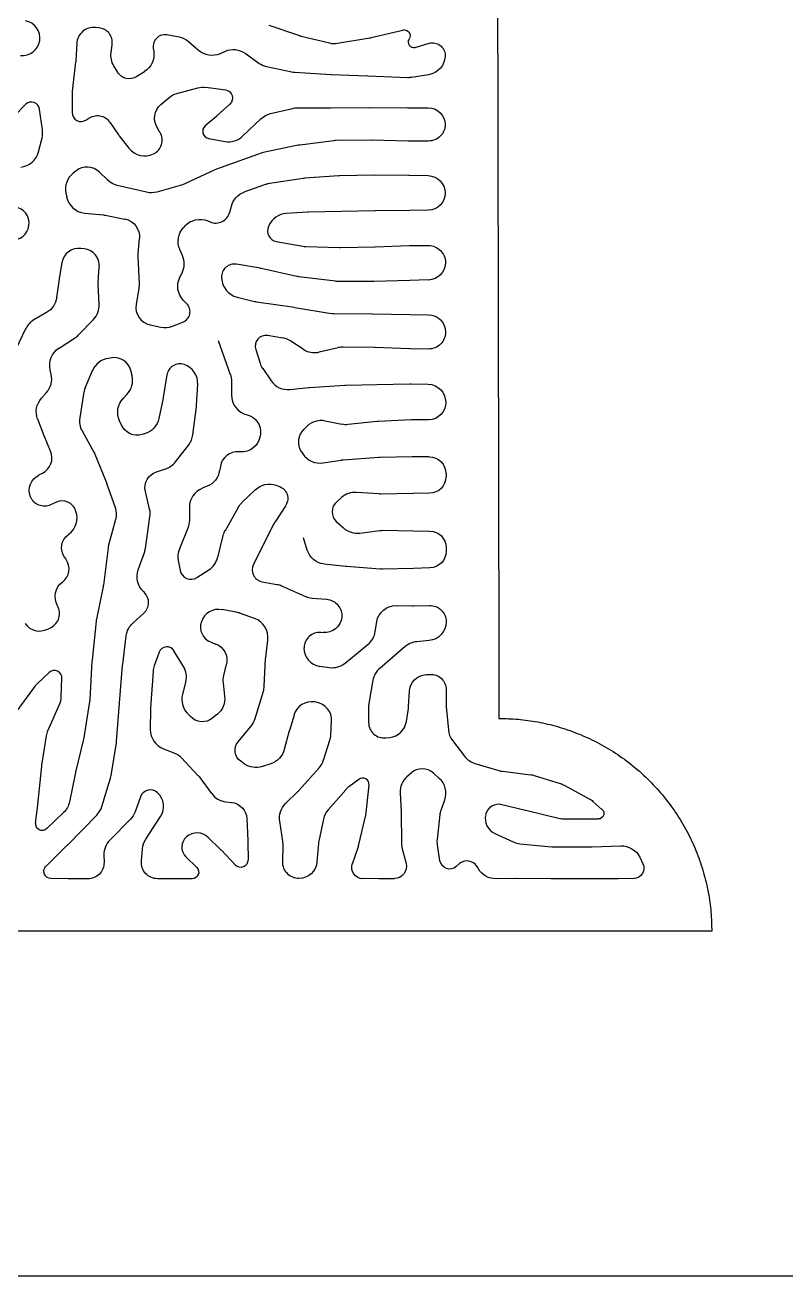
# Model space of a CAD drawing. Header units: inches. Extents: x 126 to 186, y 0 to 60.
# Drawn here: x 149.62 to 156.69, y 0 to 11.62 of the extents above; entities that cross this region are included whole.
import ezdxf

# ---------------------------------------------------------------- set-up
doc = ezdxf.new("R2010")
doc.units = ezdxf.units.IN
doc.header["$LTSCALE"] = 100
doc.header["$MEASUREMENT"] = 0
doc.layers.add('Default', color=18, linetype='Continuous', true_color=0x000000)

msp = doc.modelspace()

# ---------------------------------------------------------------- linework, layer by layer
at = {"layer": 'Default'}
for p, q in [((150.306, 11.593), (150.273, 11.596)), ((151.051, 11.505), (150.939, 11.527)), ((151.886, 11.619), (152.169, 11.522)), ((152.185, 11.517), (152.448, 11.453)), ((152.837, 11.502), (153.129, 11.573)), ((150.1, 11.447), (150.091, 11.287)), ((150.42, 11.362), (150.43, 11.438)), ((150.811, 11.404), (150.816, 11.374)), ((151.232, 11.383), (151.14, 11.463)), ((152.524, 11.45), (152.823, 11.499)), ((153.244, 11.412), (153.374, 11.45)), ((150.09, 11.276), (150.059, 11.002)), ((151.48, 11.374), (151.432, 11.353)), ((151.793, 11.263), (151.666, 11.354)), ((150.479, 11.183), (150.445, 11.239)), ((150.73, 11.186), (150.658, 11.141)), ((152.098, 11.181), (151.864, 11.231)), ((152.462, 11.156), (152.126, 11.177)), ((152.803, 11.143), (152.467, 11.156)), ((153.368, 11.157), (153.209, 11.132)), ((151.3, 11.041), (151.484, 11.016)), ((153.173, 11.13), (152.804, 11.143)), ((150.058, 10.98), (150.057, 10.807)), ((150.883, 10.881), (150.955, 10.944)), ((151.031, 10.984), (151.225, 11.036)), ((149.625, 10.882), (149.521, 10.777)), ((149.782, 10.645), (149.755, 10.838)), ((151.524, 10.885), (151.406, 10.778)), ((151.9, 10.796), (152.104, 10.845)), ((152.148, 10.85), (152.459, 10.849)), ((152.462, 10.849), (152.821, 10.853)), ((152.825, 10.853), (153.173, 10.849)), ((153.174, 10.849), (153.369, 10.849)), ((150.191, 10.739), (150.207, 10.75)), ((150.409, 10.716), (150.49, 10.6)), ((151.402, 10.774), (151.294, 10.682)), ((151.642, 10.588), (151.812, 10.749)), ((150.496, 10.591), (150.586, 10.475)), ((150.874, 10.621), (150.847, 10.667)), ((149.745, 10.442), (149.778, 10.572)), ((151.326, 10.564), (151.479, 10.538)), ((152.159, 10.502), (151.849, 10.438)), ((152.489, 10.544), (152.174, 10.504)), ((152.836, 10.55), (152.51, 10.546)), ((153.181, 10.542), (152.842, 10.55)), ((153.369, 10.542), (153.184, 10.542)), ((151.823, 10.431), (151.4, 10.28)), ((150.092, 10.263), (150.067, 10.244)), ((150.388, 10.179), (150.312, 10.253)), ((151.384, 10.273), (151.112, 10.146)), ((152.546, 10.222), (152.859, 10.228)), ((152.864, 10.228), (153.187, 10.226)), ((153.191, 10.226), (153.366, 10.221)), ((150.749, 10.066), (150.477, 10.13)), ((151.083, 10.136), (150.844, 10.068)), ((151.655, 10.069), (151.838, 10.136)), ((151.874, 10.146), (152.204, 10.197)), ((152.22, 10.199), (152.536, 10.222)), ((150, 10.058), (150.007, 10.024)), ((151.522, 9.88), (151.537, 9.938)), ((152.244, 9.881), (152.047, 9.868)), ((152.56, 9.886), (152.253, 9.881)), ((152.872, 9.894), (152.561, 9.886)), ((153.194, 9.897), (152.875, 9.894)), ((153.367, 9.9), (153.195, 9.897)), ((150.174, 9.873), (150.349, 9.855)), ((150.366, 9.852), (150.547, 9.817)), ((151.319, 9.799), (151.34, 9.79)), ((151.094, 9.74), (151.107, 9.754)), ((151.886, 9.756), (151.881, 9.746)), ((150.171, 9.54), (150.139, 9.544)), ((150.682, 9.636), (150.668, 9.498)), ((151.083, 9.477), (151.058, 9.534)), ((151.954, 9.608), (152.201, 9.564)), ((152.23, 9.561), (152.543, 9.553)), ((152.551, 9.553), (152.869, 9.558)), ((152.872, 9.558), (153.192, 9.57)), ((153.198, 9.57), (153.367, 9.571)), ((149.962, 9.412), (149.938, 9.263)), ((150.667, 9.469), (150.68, 9.215)), ((150.301, 9.231), (150.31, 9.371)), ((151.059, 9.276), (151.079, 9.316)), ((151.805, 9.36), (151.585, 9.397)), ((152.145, 9.284), (151.814, 9.358)), ((149.937, 9.258), (149.914, 9.088)), ((150.309, 9.025), (150.301, 9.21)), ((151.446, 9.274), (151.446, 9.268)), ((152.503, 9.239), (152.163, 9.281)), ((152.853, 9.237), (152.527, 9.237)), ((153.195, 9.246), (152.859, 9.237)), ((153.368, 9.251), (153.195, 9.246)), ((150.677, 9.175), (150.652, 9.023)), ((151.59, 9.092), (151.751, 9.052)), ((149.82, 8.949), (149.702, 8.88)), ((151.123, 9.03), (151.092, 9.061)), ((151.77, 9.049), (152.124, 8.998)), ((152.128, 8.997), (152.463, 8.941)), ((150.115, 8.738), (150.256, 8.885)), ((150.782, 8.833), (150.882, 8.812)), ((150.99, 8.821), (151.086, 8.859)), ((152.493, 8.939), (152.846, 8.937)), ((152.849, 8.937), (153.194, 8.932)), ((153.194, 8.932), (153.369, 8.928)), ((149.625, 8.798), (149.506, 8.55)), ((152.015, 8.712), (151.874, 8.735)), ((149.937, 8.619), (150.08, 8.71)), ((151.413, 8.688), (151.527, 8.374)), ((151.763, 8.606), (151.805, 8.477)), ((152.203, 8.607), (152.091, 8.682)), ((152.53, 8.622), (152.354, 8.58)), ((152.863, 8.625), (152.577, 8.628)), ((153.191, 8.612), (152.869, 8.625)), ((153.369, 8.61), (153.198, 8.611)), ((150.428, 8.528), (150.394, 8.523)), ((149.863, 8.374), (149.853, 8.417)), ((150.245, 8.408), (150.18, 8.253)), ((150.614, 8.365), (150.603, 8.41)), ((150.939, 8.37), (150.904, 8.16)), ((151.829, 8.428), (151.906, 8.315)), ((151.214, 8.087), (151.225, 8.281)), ((151.539, 8.308), (151.538, 8.184)), ((152.082, 8.234), (152.253, 8.252)), ((152.262, 8.253), (152.592, 8.273)), ((152.599, 8.273), (152.887, 8.28)), ((152.887, 8.28), (153.196, 8.287)), ((153.206, 8.287), (153.366, 8.283)), ((149.773, 8.154), (149.82, 8.206)), ((150.168, 8.211), (150.129, 7.972)), ((150.534, 8.154), (150.566, 8.187)), ((150.902, 8.153), (150.864, 7.966)), ((151.179, 7.812), (151.213, 8.073)), ((153.528, 8.117), (153.528, 8.113)), ((149.798, 7.804), (149.738, 7.959)), ((150.517, 7.902), (150.498, 7.943)), ((152.564, 7.91), (152.409, 7.941)), ((152.891, 7.936), (152.621, 7.908)), ((153.209, 7.951), (152.901, 7.937)), ((153.371, 7.953), (153.216, 7.951)), ((149.858, 7.662), (149.8, 7.797)), ((150.15, 7.849), (150.259, 7.652)), ((150.731, 7.821), (150.708, 7.815)), ((151.807, 7.816), (151.805, 7.802)), ((152.241, 7.893), (152.212, 7.866)), ((151.018, 7.561), (151.141, 7.72)), ((150.268, 7.632), (150.374, 7.375)), ((151.62, 7.654), (151.606, 7.655)), ((152.188, 7.656), (152.201, 7.636)), ((152.39, 7.552), (152.558, 7.579)), ((152.575, 7.581), (152.907, 7.604)), ((152.915, 7.605), (153.217, 7.613)), ((153.226, 7.613), (153.376, 7.611)), ((149.748, 7.44), (149.782, 7.457)), ((150.843, 7.47), (150.924, 7.496)), ((151.435, 7.52), (151.428, 7.479)), ((153.531, 7.454), (153.531, 7.424)), ((150.378, 7.365), (150.457, 7.137)), ((151.312, 7.335), (151.265, 7.316)), ((151.952, 7.344), (151.983, 7.333)), ((150.778, 7.121), (150.738, 7.286)), ((151.635, 7.183), (151.757, 7.301)), ((152.561, 7.231), (152.516, 7.191)), ((152.911, 7.264), (152.699, 7.277)), ((153.227, 7.268), (152.926, 7.263)), ((153.379, 7.27), (153.228, 7.268)), ((149.912, 7.187), (149.858, 7.163)), ((150.093, 7.102), (150.09, 7.11)), ((151.147, 7.14), (151.147, 7.019)), ((151.481, 6.925), (151.602, 7.14)), ((152.042, 7.158), (151.943, 7.006)), ((150.461, 7.025), (150.396, 6.788)), ((150.738, 6.756), (150.781, 7.05)), ((151.931, 6.987), (151.812, 6.747)), ((152.514, 7.006), (152.579, 6.948)), ((150.02, 6.884), (150.027, 6.89)), ((151.133, 6.947), (151.054, 6.753)), ((151.41, 6.672), (151.462, 6.879)), ((152.242, 6.741), (152.208, 6.856)), ((152.73, 6.9), (152.917, 6.924)), ((152.945, 6.926), (153.228, 6.921)), ((153.23, 6.921), (153.381, 6.919)), ((150.391, 6.762), (150.348, 6.418)), ((151.811, 6.746), (151.742, 6.61)), ((153.532, 6.767), (153.532, 6.732)), ((150.001, 6.657), (149.988, 6.676)), ((150.672, 6.558), (150.729, 6.719)), ((151.043, 6.645), (151.061, 6.553)), ((151.215, 6.487), (151.328, 6.559)), ((152.601, 6.589), (152.395, 6.612)), ((152.919, 6.564), (152.608, 6.589)), ((153.228, 6.572), (152.94, 6.564)), ((153.38, 6.576), (153.229, 6.572)), ((150.346, 6.403), (150.283, 6.102)), ((151.824, 6.447), (151.959, 6.424)), ((152.003, 6.41), (152.227, 6.312)), ((150.729, 6.347), (150.716, 6.36)), ((152.289, 6.296), (152.422, 6.286)), ((149.923, 6.225), (149.922, 6.226)), ((151.595, 6.162), (151.452, 6.19)), ((153.067, 6.227), (153.217, 6.223)), ((153.228, 6.224), (153.377, 6.228)), ((150.28, 6.083), (150.243, 5.721)), ((150.622, 6.064), (150.724, 6.156)), ((151.752, 6.108), (151.623, 6.154)), ((152.874, 5.985), (152.889, 6.077)), ((153.532, 6.078), (153.532, 6.074)), ((149.831, 6.008), (149.862, 6.024)), ((150.528, 5.682), (150.56, 5.946)), ((152.391, 5.975), (152.368, 5.977)), ((151.349, 5.886), (151.39, 5.87)), ((151.857, 5.749), (151.876, 5.906)), ((152.593, 5.693), (152.807, 5.867)), ((153.151, 5.846), (152.915, 5.643)), ((153.374, 5.901), (153.259, 5.891)), ((150.242, 5.711), (150.222, 5.355)), ((150.866, 5.793), (150.821, 5.667)), ((151.092, 5.661), (151.004, 5.807)), ((151.843, 5.478), (151.855, 5.735)), ((149.845, 5.605), (149.733, 5.499)), ((150.499, 5.319), (150.527, 5.673)), ((150.81, 5.616), (150.786, 5.278)), ((151.49, 5.683), (151.464, 5.578)), ((152.36, 5.663), (152.449, 5.651)), ((153.346, 5.586), (153.383, 5.588)), ((149.709, 5.473), (149.527, 5.223)), ((149.957, 5.378), (149.963, 5.551)), ((151.085, 5.4), (151.114, 5.517)), ((151.46, 5.51), (151.474, 5.385)), ((152.852, 5.533), (152.814, 5.316)), ((151.754, 5.169), (151.835, 5.431)), ((153.184, 5.292), (153.191, 5.43)), ((153.533, 5.446), (153.533, 5.305)), ((149.833, 5.065), (149.941, 5.308)), ((150.22, 5.335), (150.166, 5)), ((150.471, 4.967), (150.499, 5.318)), ((150.786, 5.266), (150.784, 5.075)), ((152.325, 5.33), (152.311, 5.332)), ((152.811, 5.281), (152.812, 5.14)), ((153.163, 5.149), (153.182, 5.272)), ((153.534, 5.287), (153.553, 5.072)), ((151.156, 5.198), (151.13, 5.226)), ((151.403, 5.214), (151.362, 5.181)), ((152.119, 5.21), (152.076, 5.067)), ((152.46, 5.024), (152.468, 5.153)), ((149.776, 4.745), (149.819, 5.018)), ((151.6, 4.962), (151.718, 5.103)), ((152.075, 5.062), (152.029, 4.89)), ((152.971, 4.998), (153.008, 5.002)), ((150.163, 4.986), (150.09, 4.681)), ((150.421, 4.649), (150.469, 4.951)), ((150.907, 4.896), (151.003, 4.86)), ((152.393, 4.79), (152.452, 4.978)), ((153.591, 4.973), (153.702, 4.828)), ((151.074, 4.812), (151.229, 4.647)), ((151.657, 4.758), (151.624, 4.781)), ((149.739, 4.378), (149.775, 4.734)), ((150.088, 4.675), (150.033, 4.404)), ((151.904, 4.758), (151.825, 4.732)), ((152.165, 4.509), (152.354, 4.72)), ((153.206, 4.671), (153.168, 4.637)), ((153.469, 4.621), (153.414, 4.67)), ((153.799, 4.761), (154.023, 4.694)), ((154.055, 4.688), (154.317, 4.656)), ((154.35, 4.649), (154.593, 4.574)), ((150.334, 4.361), (150.415, 4.623)), ((151.244, 4.629), (151.354, 4.481)), ((152.722, 4.613), (152.629, 4.544)), ((152.785, 4.278), (152.816, 4.558)), ((154.628, 4.559), (154.861, 4.433)), ((150.693, 4.45), (150.643, 4.311)), ((152.041, 4.388), (152.156, 4.499)), ((152.599, 4.517), (152.435, 4.331)), ((153.105, 4.487), (153.113, 4.31)), ((153.486, 4.327), (153.519, 4.423)), ((149.719, 4.206), (149.739, 4.374)), ((149.979, 4.305), (149.823, 4.155)), ((151.486, 4.404), (151.539, 4.399)), ((153.113, 4.303), (153.116, 4.026)), ((154.271, 4.323), (154.05, 4.377)), ((154.587, 4.247), (154.272, 4.323)), ((154.895, 4.408), (154.98, 4.334)), ((150.017, 4.006), (150.289, 4.284)), ((150.599, 4.242), (150.408, 4.048)), ((150.742, 4.056), (150.88, 4.267)), ((151.681, 4.248), (151.691, 4.041)), ((152.015, 4.038), (151.986, 4.223)), ((152.392, 4.244), (152.35, 4.039)), ((152.722, 4.007), (152.781, 4.255)), ((153.451, 4.055), (153.476, 4.285)), ((154.947, 4.244), (154.633, 4.242)), ((151.436, 3.962), (151.323, 4.072)), ((153.985, 4.11), (154.155, 4.031)), ((149.815, 3.805), (150.015, 4.005)), ((150.701, 3.853), (150.711, 3.969)), ((151.574, 3.816), (151.441, 3.957)), ((151.691, 4.032), (151.692, 3.863)), ((152.014, 3.846), (152.017, 4.005)), ((152.346, 4.016), (152.332, 3.846)), ((152.661, 3.829), (152.717, 3.989)), ((153.122, 3.981), (153.16, 3.831)), ((153.475, 3.857), (153.452, 4.005)), ((154.216, 4.015), (154.513, 3.986)), ((154.532, 3.985), (154.884, 3.987)), ((154.889, 3.987), (155.154, 3.995)), ((150.353, 3.913), (150.354, 3.841)), ((151.115, 3.893), (151.216, 3.795)), ((155.331, 3.89), (155.361, 3.829)), ((153.653, 3.827), (153.626, 3.803)), ((153.832, 3.782), (153.82, 3.802)), ((150.02, 3.689), (149.862, 3.691)), ((150.205, 3.69), (150.023, 3.689)), ((151.021, 3.689), (150.851, 3.689)), ((151.173, 3.689), (151.022, 3.689)), ((152.906, 3.69), (152.76, 3.691)), ((153.051, 3.69), (152.907, 3.69)), ((154.184, 3.691), (153.997, 3.689)), ((154.506, 3.689), (154.187, 3.691)), ((154.826, 3.689), (154.507, 3.689)), ((155.128, 3.69), (154.826, 3.689)), ((155.278, 3.693), (155.131, 3.69))]:
    msp.add_line(p, q, dxfattribs=at)
msp.add_lwpolyline([(126, 0), (186, 0), (186, 60), (126, 60)], close=True, dxfattribs=at)
for centre, radius, start, end in [((149.594, 11.498), 0.164, 351.8818, 79.1427), ((150.259, 11.438), 0.159, 84.7698, 176.8651), ((150.293, 11.456), 0.138, 352.4203, 84.7698), ((150.919, 11.42), 0.109, 79.2047, 188.3838), ((151.016, 11.319), 0.19, 49.1942, 79.2047), ((152.23, 11.702), 0.19, 251.0257, 256.1822), ((149.596, 11.498), 0.162, 263.8352, 351.8818), ((151.555, 11.199), 0.19, 54.2686, 113.5203), ((152.493, 11.637), 0.19, 256.1822, 279.4006), ((152.792, 11.686), 0.19, 279.4006, 283.6799), ((153.23, 11.461), 0.0513, 146.4899, 286.0678), ((150.248, 10.98), 0.19, 173.4344, 179.9091), ((149.679, 10.827), 0.0768, 7.9145, 135.2224), ((150.141, 10.807), 0.0841, 179.9091, 306.2943), ((152.459, 11.039), 0.19, 269.8075, 270.6868), ((153.175, 11.039), 0.19, 269.3721, 269.9421), ((149.594, 10.619), 0.19, 345.8204, 7.9145), ((150.646, 10.708), 0.19, 214.6482, 217.8962), ((150.752, 10.55), 0.142, 296.3252, 30.052), ((151.338, 10.631), 0.0675, 130.3842, 260.231), ((151.511, 10.725), 0.19, 260.231, 313.4909), ((150.732, 10.589), 0.185, 217.8962, 296.3252), ((152.198, 10.316), 0.19, 97.1793, 101.6274), ((152.512, 10.356), 0.19, 90.7226, 97.1793), ((152.838, 10.36), 0.19, 88.7639, 90.7226), ((149.561, 10.488), 0.19, 275.7854, 345.8204), ((151.887, 10.252), 0.19, 101.6274, 109.6769), ((150.186, 10.096), 0.19, 128.8221, 191.5789), ((150.196, 10.134), 0.166, 45.8335, 128.8221), ((151.464, 10.101), 0.19, 109.6769, 114.9661), ((150.193, 10.062), 0.19, 191.5789, 264.1715), ((149.502, 9.776), 0.156, 353.2927, 81.1433), ((151.392, 9.914), 0.134, 247.1752, 345.4964), ((152.256, 9.691), 0.19, 90.9452, 93.6093), ((152.877, 9.704), 0.19, 90.5823, 91.4344), ((152.059, 9.679), 0.19, 93.6093, 155.8005), ((149.504, 9.775), 0.153, 264.4825, 353.2927), ((151.971, 9.706), 0.0986, 155.8005, 259.7588), ((150.119, 9.386), 0.159, 82.8359, 170.6876), ((150.151, 9.382), 0.16, 356.2672, 82.8359), ((152.234, 9.751), 0.19, 259.7588, 268.5146), ((152.548, 9.743), 0.19, 268.5146, 271.0203), ((152.866, 9.748), 0.19, 271.0203, 272.0878), ((150.857, 9.479), 0.19, 174.224, 182.7679), ((150.909, 9.401), 0.19, 333.3657, 23.5932), ((151.565, 9.28), 0.119, 80.2962, 182.6541), ((151.772, 9.172), 0.19, 77.5113, 80.2962), ((150.125, 9.232), 0.19, 170.6876, 172.3058), ((151.636, 9.276), 0.19, 182.6541, 256.0771), ((150.119, 9.017), 0.19, 316.0786, 2.5005), ((150.816, 8.996), 0.166, 170.6736, 258.1856), ((151.048, 8.957), 0.105, 291.265, 44.3658), ((151.797, 9.237), 0.19, 256.0771, 261.7931), ((149.797, 8.716), 0.19, 119.9088, 154.3449), ((152.494, 9.129), 0.19, 260.5461, 269.7724), ((149.978, 8.87), 0.19, 302.3306, 316.0786), ((150.921, 8.998), 0.19, 258.1856, 291.265), ((151.858, 8.637), 0.0998, 80.793, 197.9292), ((151.985, 8.525), 0.19, 56.0354, 80.793), ((152.575, 8.438), 0.19, 89.3995, 103.672), ((152.861, 8.435), 0.19, 87.662, 89.3995), ((150.421, 8.335), 0.19, 97.93, 157.2574), ((150.45, 8.372), 0.158, 13.928, 97.93), ((149.678, 8.332), 0.19, 318.3458, 12.6186), ((151.06, 8.35), 0.123, 72.1617, 170.51), ((151.041, 8.291), 0.184, 356.8483, 72.1617), ((151.985, 8.535), 0.19, 197.9292, 214.5126), ((150.356, 8.18), 0.19, 157.2574, 170.6952), ((150.429, 8.319), 0.19, 315.9885, 13.928), ((152.062, 8.423), 0.19, 214.5126, 276.0342), ((151.727, 8.183), 0.189, 179.6706, 256.6286), ((151.024, 8.098), 0.19, 352.597, 356.8483), ((150.316, 7.941), 0.19, 170.6952, 208.854), ((152.371, 7.755), 0.19, 78.6909, 133.453), ((152.91, 7.747), 0.19, 92.6928, 95.9527), ((153.218, 7.761), 0.19, 90.6098, 92.6928), ((150.99, 7.836), 0.19, 322.3254, 352.597), ((152.325, 7.746), 0.165, 133.453, 213.238), ((149.711, 7.599), 0.159, 296.3324, 23.1209), ((150.867, 7.677), 0.19, 287.3805, 322.3254), ((151.595, 7.493), 0.162, 85.9075, 170.4233), ((152.36, 7.74), 0.19, 213.238, 279.1592), ((151.337, 7.14), 0.19, 112.2481, 179.9469), ((152.686, 7.088), 0.19, 86.2822, 131.2137), ((153.23, 7.078), 0.19, 90.6506, 90.9562), ((149.966, 7.068), 0.131, 18.5978, 114.5514), ((149.913, 7.041), 0.19, 307.1168, 18.5978), ((150.593, 7.077), 0.19, 351.7751, 13.4127), ((152.597, 7.098), 0.124, 131.2137, 227.9019), ((152.101, 6.902), 0.19, 146.7466, 153.4449), ((152.706, 7.089), 0.19, 227.9019, 277.3586), ((153.232, 7.111), 0.19, 268.9948, 269.4419), ((150.58, 6.739), 0.19, 164.8262, 172.8754), ((150.55, 6.783), 0.19, 340.3601, 351.7751), ((151.23, 6.681), 0.19, 157.8143, 190.913), ((149.876, 6.568), 0.153, 306.9162, 35.2292), ((151.225, 6.719), 0.19, 302.5735, 345.7709), ((151.161, 6.573), 0.102, 190.913, 302.5735), ((151.843, 6.559), 0.113, 153.1575, 260.1507), ((153.234, 6.382), 0.19, 91.5191, 91.628), ((150.636, 6.254), 0.132, 312.0819, 44.9016), ((152.304, 6.486), 0.19, 246.1818, 265.6222), ((149.795, 6.154), 0.146, 297.4692, 29.1093), ((151.42, 6.021), 0.171, 79.0623, 160.8743), ((151.559, 5.976), 0.19, 70.0876, 79.0623), ((153.222, 6.413), 0.19, 268.6522, 271.8134), ((149.755, 6.154), 0.164, 214.7071, 297.4692), ((150.469, 6.063), 0.19, 168.3073, 174.0379), ((151.401, 6.028), 0.151, 160.8743, 249.7519), ((151.687, 5.929), 0.19, 352.9371, 70.0876), ((152.357, 5.832), 0.145, 85.7736, 178.6661), ((152.686, 6.014), 0.19, 309.2108, 351.1824), ((150.939, 5.767), 0.0767, 31.3006, 160.1318), ((152.381, 5.831), 0.17, 178.6661, 262.7832), ((153.275, 5.702), 0.19, 94.8003, 130.7188), ((150.432, 5.701), 0.19, 174.0379, 176.8308), ((149.893, 5.553), 0.0705, 357.9399, 133.2146), ((151, 5.603), 0.19, 160.1318, 175.9481), ((150.93, 5.563), 0.19, 346.0217, 31.3006), ((151.648, 5.532), 0.19, 166.1799, 186.7625), ((152.473, 5.84), 0.19, 262.7832, 309.2108), ((153.039, 5.499), 0.19, 130.7188, 169.9413), ((149.863, 5.361), 0.19, 133.2146, 143.8646), ((151.653, 5.487), 0.19, 342.8145, 357.2938), ((149.767, 5.385), 0.19, 336.0379, 357.9399), ((150.976, 5.265), 0.19, 175.9481, 179.4625), ((152.284, 5.161), 0.173, 81.0465, 163.6035), ((152.299, 5.162), 0.169, 356.7836, 81.0465), ((153.001, 5.283), 0.19, 169.9413, 180.4406), ((152.994, 5.301), 0.19, 351.0743, 357.2505), ((153.723, 5.304), 0.19, 179.9351, 185.1285), ((151.572, 5.225), 0.19, 320.132, 342.8145), ((152.956, 5.141), 0.144, 180.4406, 276.116), ((152.99, 5.177), 0.175, 276.116, 351.0743), ((150.974, 5.074), 0.19, 179.4625, 249.3699), ((152.259, 5.013), 0.19, 163.6035, 165.0008), ((152.271, 5.034), 0.19, 342.607, 356.7836), ((153.742, 5.089), 0.19, 185.1285, 217.3326), ((150.282, 4.981), 0.19, 350.8828, 355.5322), ((152.212, 4.847), 0.19, 318.2254, 342.607), ((153.853, 4.943), 0.19, 217.3326, 253.3894), ((150.274, 4.637), 0.19, 166.481, 168.4845), ((150.233, 4.679), 0.19, 342.9031, 350.8828), ((153.31, 4.555), 0.156, 48.0131, 131.8631), ((154.077, 4.876), 0.19, 253.3894, 263.1605), ((152.741, 4.391), 0.19, 126.406, 138.6997), ((152.757, 4.565), 0.0595, 353.6618, 126.406), ((153.295, 4.496), 0.19, 131.8631, 182.502), ((153.345, 4.484), 0.185, 340.6518, 48.0131), ((150.785, 4.416), 0.0983, 47.7156, 160.115), ((150.735, 4.361), 0.172, 326.8061, 47.7156), ((151.507, 4.593), 0.19, 216.415, 263.684), ((152.023, 4.635), 0.19, 314.2877, 318.2254), ((149.55, 4.397), 0.19, 353.2645, 354.3745), ((150.153, 4.417), 0.19, 315.5955, 342.9031), ((152.578, 4.205), 0.19, 138.6997, 168.3162), ((154.021, 4.256), 0.125, 76.3009, 166.6577), ((152.596, 4.299), 0.19, 346.5176, 353.6618), ((154.049, 4.249), 0.153, 166.6577, 245.3297), ((151.202, 3.983), 0.126, 130.8077, 226.096), ((151.218, 3.965), 0.15, 45.6338, 130.8077), ((149.881, 4.139), 0.19, 314.9722, 315.5955), ((150.543, 3.915), 0.19, 135.3949, 180.6438), ((151.303, 3.826), 0.19, 43.2383, 45.6338), ((151.827, 4.009), 0.19, 358.905, 8.8217), ((152.536, 4), 0.19, 168.3162, 175.2685), ((152.537, 4.051), 0.19, 341.0102, 346.5176), ((153.306, 4.028), 0.19, 180.5233, 194.3758), ((154.234, 4.204), 0.19, 245.3297, 264.478), ((154.531, 4.175), 0.19, 264.478, 270.2807), ((154.883, 4.177), 0.19, 270.2807, 271.8036), ((153.726, 3.746), 0.109, 30.7697, 132.1266), ((154.186, 3.501), 0.19, 89.6898, 90.6052)]:
    msp.add_arc(centre, radius, start, end, dxfattribs=at)
at = {"layer": 'Default', "extrusion": (0, 0, -1)}
for centre, radius, start, end in [((-153.142, 11.52), 0.0546, 76.3201, 213.5101), ((-153.406, 11.337), 0.117, 73.9322, 180.2001), ((-149.902, 11.298), 0.19, 183.1349, 186.5656), ((-150.608, 11.337), 0.19, 328.8714, 7.5797), ((-150.628, 11.347), 0.19, 171.6162, 237.4434), ((-151.356, 11.527), 0.19, 246.4797, 310.8058), ((-153.34, 11.338), 0.183, 180.2001, 261.0962), ((-150.589, 11.249), 0.129, 237.4434, 328.8714), ((-151.904, 11.417), 0.19, 282.1087, 305.7314), ((-152.137, 11.367), 0.19, 273.5957, 282.1087), ((-152.474, 11.345), 0.19, 272.1672, 273.5957), ((-151.275, 10.852), 0.19, 74.9968, 97.7982), ((-152.81, 11.333), 0.19, 271.9802, 272.1672), ((-153.179, 11.32), 0.19, 261.0962, 271.9802), ((-151.08, 10.8), 0.19, 48.952, 74.9968), ((-151.473, 10.941), 0.0756, 97.7982, 227.8008), ((-150.994, 10.752), 0.17, 329.948, 48.952), ((-152.148, 10.66), 0.19, 76.7555, 90.1925), ((-152.823, 10.663), 0.19, 89.3132, 90.6279), ((-153.369, 10.695), 0.154, 90.0579, 180.0275), ((-150.291, 10.635), 0.143, 53.7057, 145.3518), ((-151.278, 10.918), 0.19, 227.8008, 229.6158), ((-151.943, 10.611), 0.19, 46.5091, 76.7555), ((-153.37, 10.695), 0.153, 180.0275, 270.2386), ((-153.185, 10.732), 0.19, 270.2386, 271.2361), ((-152.863, 10.038), 0.19, 88.8986, 90.3328), ((-153.186, 10.036), 0.19, 90.3328, 91.5664), ((-150.52, 10.315), 0.19, 283.2191, 314.1665), ((-151.032, 10.319), 0.19, 245.0339, 254.3029), ((-151.904, 9.958), 0.19, 69.745, 81.1091), ((-152.234, 10.009), 0.19, 81.1091, 85.89), ((-152.549, 10.032), 0.19, 85.89, 88.8986), ((-153.361, 10.059), 0.162, 91.5664, 179.8652), ((-150.792, 10.251), 0.19, 254.3029, 283.2191), ((-151.721, 9.89), 0.19, 14.5036, 69.745), ((-153.364, 10.059), 0.16, 179.8652, 269.1957), ((-152.556, 10.076), 0.19, 268.5656, 269.0548), ((-153.193, 10.087), 0.19, 269.1957, 269.4177), ((-150.329, 9.666), 0.19, 95.8285, 100.9739), ((-150.515, 9.653), 0.168, 100.9739, 185.776), ((-151.245, 9.624), 0.19, 43.0711, 112.8248), ((-151.232, 9.61), 0.19, 336.4068, 43.0711), ((-153.199, 9.38), 0.19, 87.9122, 89.6801), ((-153.368, 9.413), 0.158, 89.6801, 179.8475), ((-153.363, 9.413), 0.163, 179.8475, 268.4142), ((-150.491, 9.219), 0.19, 357.4995, 3.7328), ((-150.49, 9.206), 0.19, 177.2321, 189.3264), ((-151.226, 9.192), 0.187, 315.6342, 26.6343), ((-152.187, 9.47), 0.19, 277.1552, 282.4887), ((-152.527, 9.427), 0.19, 270.0751, 277.1552), ((-152.854, 9.427), 0.19, 268.4304, 270.0751), ((-153.19, 9.436), 0.19, 268.4142, 268.4304), ((-149.726, 9.113), 0.19, 187.6942, 240.0912), ((-152.096, 8.809), 0.19, 98.2069, 99.4539), ((-152.846, 8.747), 0.19, 90.2276, 90.9232), ((-153.191, 8.742), 0.19, 90.9232, 91.0248), ((-153.366, 8.767), 0.161, 91.0248, 179.9211), ((-153.37, 8.767), 0.157, 179.9211, 270.3224), ((-150.039, 8.459), 0.19, 347.3814, 57.6694), ((-152.309, 8.764), 0.19, 256.328, 303.9646), ((-153.199, 8.801), 0.19, 270.3224, 272.338), ((-151.349, 8.309), 0.19, 159.9587, 180.3294), ((-152.273, 8.063), 0.19, 83.9658, 86.5652), ((-152.603, 8.083), 0.19, 86.5652, 88.6335), ((-152.891, 8.09), 0.19, 88.6335, 88.6407), ((-153.201, 8.097), 0.19, 88.6407, 91.4827), ((-153.361, 8.116), 0.167, 91.4827, 179.7935), ((-149.915, 8.027), 0.19, 339.0359, 41.6542), ((-150.671, 8.022), 0.19, 335.4799, 44.0115), ((-150.716, 8.192), 0.19, 189.49, 191.5674), ((-153.369, 8.112), 0.159, 179.7935, 269.3902), ((-150.663, 7.969), 0.161, 253.7644, 335.4799), ((-150.678, 8.004), 0.19, 191.5674, 253.7644), ((-151.645, 7.84), 0.163, 103.3714, 188.4718), ((-152.601, 8.097), 0.19, 264.0473, 281.3091), ((-149.975, 7.872), 0.19, 336.8791, 339.0359), ((-151.632, 7.828), 0.174, 188.4718, 274.0925), ((-150.093, 7.56), 0.19, 151.146, 157.6328), ((-152.588, 7.392), 0.19, 80.8408, 86.0563), ((-152.92, 7.415), 0.19, 86.0563, 88.4186), ((-153.222, 7.423), 0.19, 88.4186, 90.932), ((-153.373, 7.453), 0.157, 90.932, 179.8491), ((-149.819, 7.297), 0.159, 338.3451, 63.6676), ((-150.889, 7.322), 0.155, 346.5873, 72.6195), ((-151.24, 7.511), 0.19, 189.5767, 247.7519), ((-150.198, 7.303), 0.19, 157.6328, 160.898), ((-151.89, 7.165), 0.19, 45.9636, 109.2725), ((-151.944, 7.223), 0.117, 109.2725, 213.2534), ((-153.377, 7.423), 0.153, 179.8491, 269.3494), ((-149.8, 7.29), 0.14, 245.4486, 338.3451), ((-152.923, 7.453), 0.19, 269.0438, 273.7178), ((-150.277, 7.075), 0.19, 160.898, 195.1738), ((-151.767, 7.046), 0.19, 29.4297, 45.9636), ((-150.957, 7.019), 0.19, 180.0531, 202.1857), ((-150.111, 6.764), 0.151, 324.7708, 52.8832), ((-151.646, 6.832), 0.19, 14.2291, 29.4297), ((-152.941, 6.736), 0.19, 82.6414, 91.0052), ((-153.379, 6.766), 0.153, 90.5581, 179.9228), ((-151.642, 6.832), 0.19, 206.5551, 206.8425), ((-152.416, 6.793), 0.181, 276.3854, 343.4269), ((-153.376, 6.732), 0.156, 179.9228, 268.4809), ((-150.851, 6.494), 0.19, 315.0984, 19.6399), ((-152.623, 6.778), 0.19, 274.4773, 276.3854), ((-152.934, 6.754), 0.19, 268.372, 274.4773), ((-150.071, 6.309), 0.171, 330.8907, 53.0838), ((-150.16, 6.442), 0.19, 187.1246, 191.6927), ((-151.927, 6.237), 0.19, 99.8493, 113.8182), ((-152.411, 6.134), 0.152, 94.3778, 185.7875), ((-153.063, 6.05), 0.177, 8.8176, 91.3478), ((-153.382, 6.078), 0.15, 88.1866, 179.9968), ((-150.749, 5.923), 0.19, 7.0366, 47.9181), ((-152.403, 6.135), 0.16, 185.7875, 274.2264), ((-153.359, 6.074), 0.173, 179.9968, 265.1997), ((-151.335, 5.721), 0.16, 110.2481, 193.8201), ((-152.045, 5.726), 0.19, 2.7062, 7.0629), ((-150.716, 5.658), 0.19, 4.5332, 7.0366), ((-153.355, 5.422), 0.164, 2.7495, 86.8124), ((-153.391, 5.446), 0.142, 86.8124, 180.0649), ((-150.032, 5.365), 0.19, 183.1692, 189.2203), ((-151.27, 5.355), 0.19, 317.5002, 13.9783), ((-151.286, 5.363), 0.19, 173.2375, 231.7613), ((-150.688, 5.303), 0.19, 4.4678, 4.5332), ((-151.268, 5.3), 0.152, 231.7613, 317.5002), ((-150.007, 4.988), 0.19, 8.9717, 23.9621), ((-149.978, 5.03), 0.19, 189.2203, 193.519), ((-151.695, 4.882), 0.124, 305.0372, 39.868), ((-151.845, 4.939), 0.19, 194.9992, 252.0667), ((-150.936, 4.682), 0.19, 110.6301, 136.7325), ((-149.964, 4.716), 0.19, 5.6255, 8.9717), ((-151.766, 4.913), 0.19, 252.0667, 305.0372), ((-154.294, 4.468), 0.19, 96.8395, 107.202), ((-151.091, 4.517), 0.19, 136.7325, 143.585), ((-154.537, 4.392), 0.19, 107.202, 118.5356), ((-154.77, 4.266), 0.19, 118.5356, 131.3429), ((-149.847, 4.442), 0.19, 191.5155, 226.046), ((-150.464, 4.376), 0.19, 199.885, 224.6051), ((-151.521, 4.24), 0.16, 96.316, 177.1715), ((-152.174, 4.252), 0.19, 351.1783, 45.7123), ((-152.923, 4.302), 0.19, 177.498, 179.4767), ((-153.665, 4.264), 0.19, 6.3045, 19.3482), ((-154.316, 4.508), 0.19, 283.5167, 283.6991), ((-154.946, 4.296), 0.0512, 131.3429, 269.5495), ((-149.78, 4.199), 0.0613, 226.046, 6.7355), ((-154.632, 4.432), 0.19, 269.5495, 283.5167), ((-150.901, 3.952), 0.19, 5.0623, 33.1939), ((-151.501, 4.031), 0.19, 177.1715, 179.796), ((-153.64, 4.034), 0.19, 351.1742, 6.3045), ((-155.16, 3.806), 0.19, 88.1964, 153.7488), ((-150.204, 3.839), 0.15, 179.3562, 269.8433), ((-150.851, 3.84), 0.15, 270.1171, 5.0623), ((-151.623, 3.863), 0.0684, 179.796, 316.7617), ((-152.165, 3.843), 0.151, 269.8954, 1.095), ((-152.165, 3.86), 0.168, 184.7315, 269.8954), ((-153.565, 3.871), 0.0913, 227.8734, 351.1742), ((-149.862, 3.758), 0.067, 270.522, 45.0278), ((-151.173, 3.751), 0.0615, 133.904, 269.8912), ((-152.76, 3.795), 0.105, 270.1395, 18.9898), ((-153.051, 3.803), 0.112, 165.6242, 269.9732), ((-153.995, 3.879), 0.19, 269.3948, 329.2303), ((-155.276, 3.787), 0.0944, 153.7488, 268.8812), ((-150.022, 3.879), 0.19, 269.8433, 270.522), ((-151.021, 3.879), 0.19, 269.8912, 270.1171), ((-152.907, 3.88), 0.19, 269.9732, 270.1395), ((-154.507, 3.879), 0.19, 269.9832, 270.3102), ((-154.826, 3.879), 0.19, 269.9067, 269.9832), ((-155.127, 3.88), 0.19, 268.8812, 269.9067)]:
    msp.add_arc(centre, radius, start, end, dxfattribs=at)
at = {"layer": 'Default'}
for points in [[(154, 17.202), (154.011, 11.191), (154.023, 5.179)], [(156, 3.202), (150, 3.202), (144, 3.202)]]:
    msp.add_open_spline(points, degree=2, dxfattribs=at)
msp.add_rational_spline([(154.023, 5.179), (156, 5.179), (156, 3.202)], [1, 0.707106781187, 1], degree=2, dxfattribs=at)

doc.saveas('drawing.dxf')
